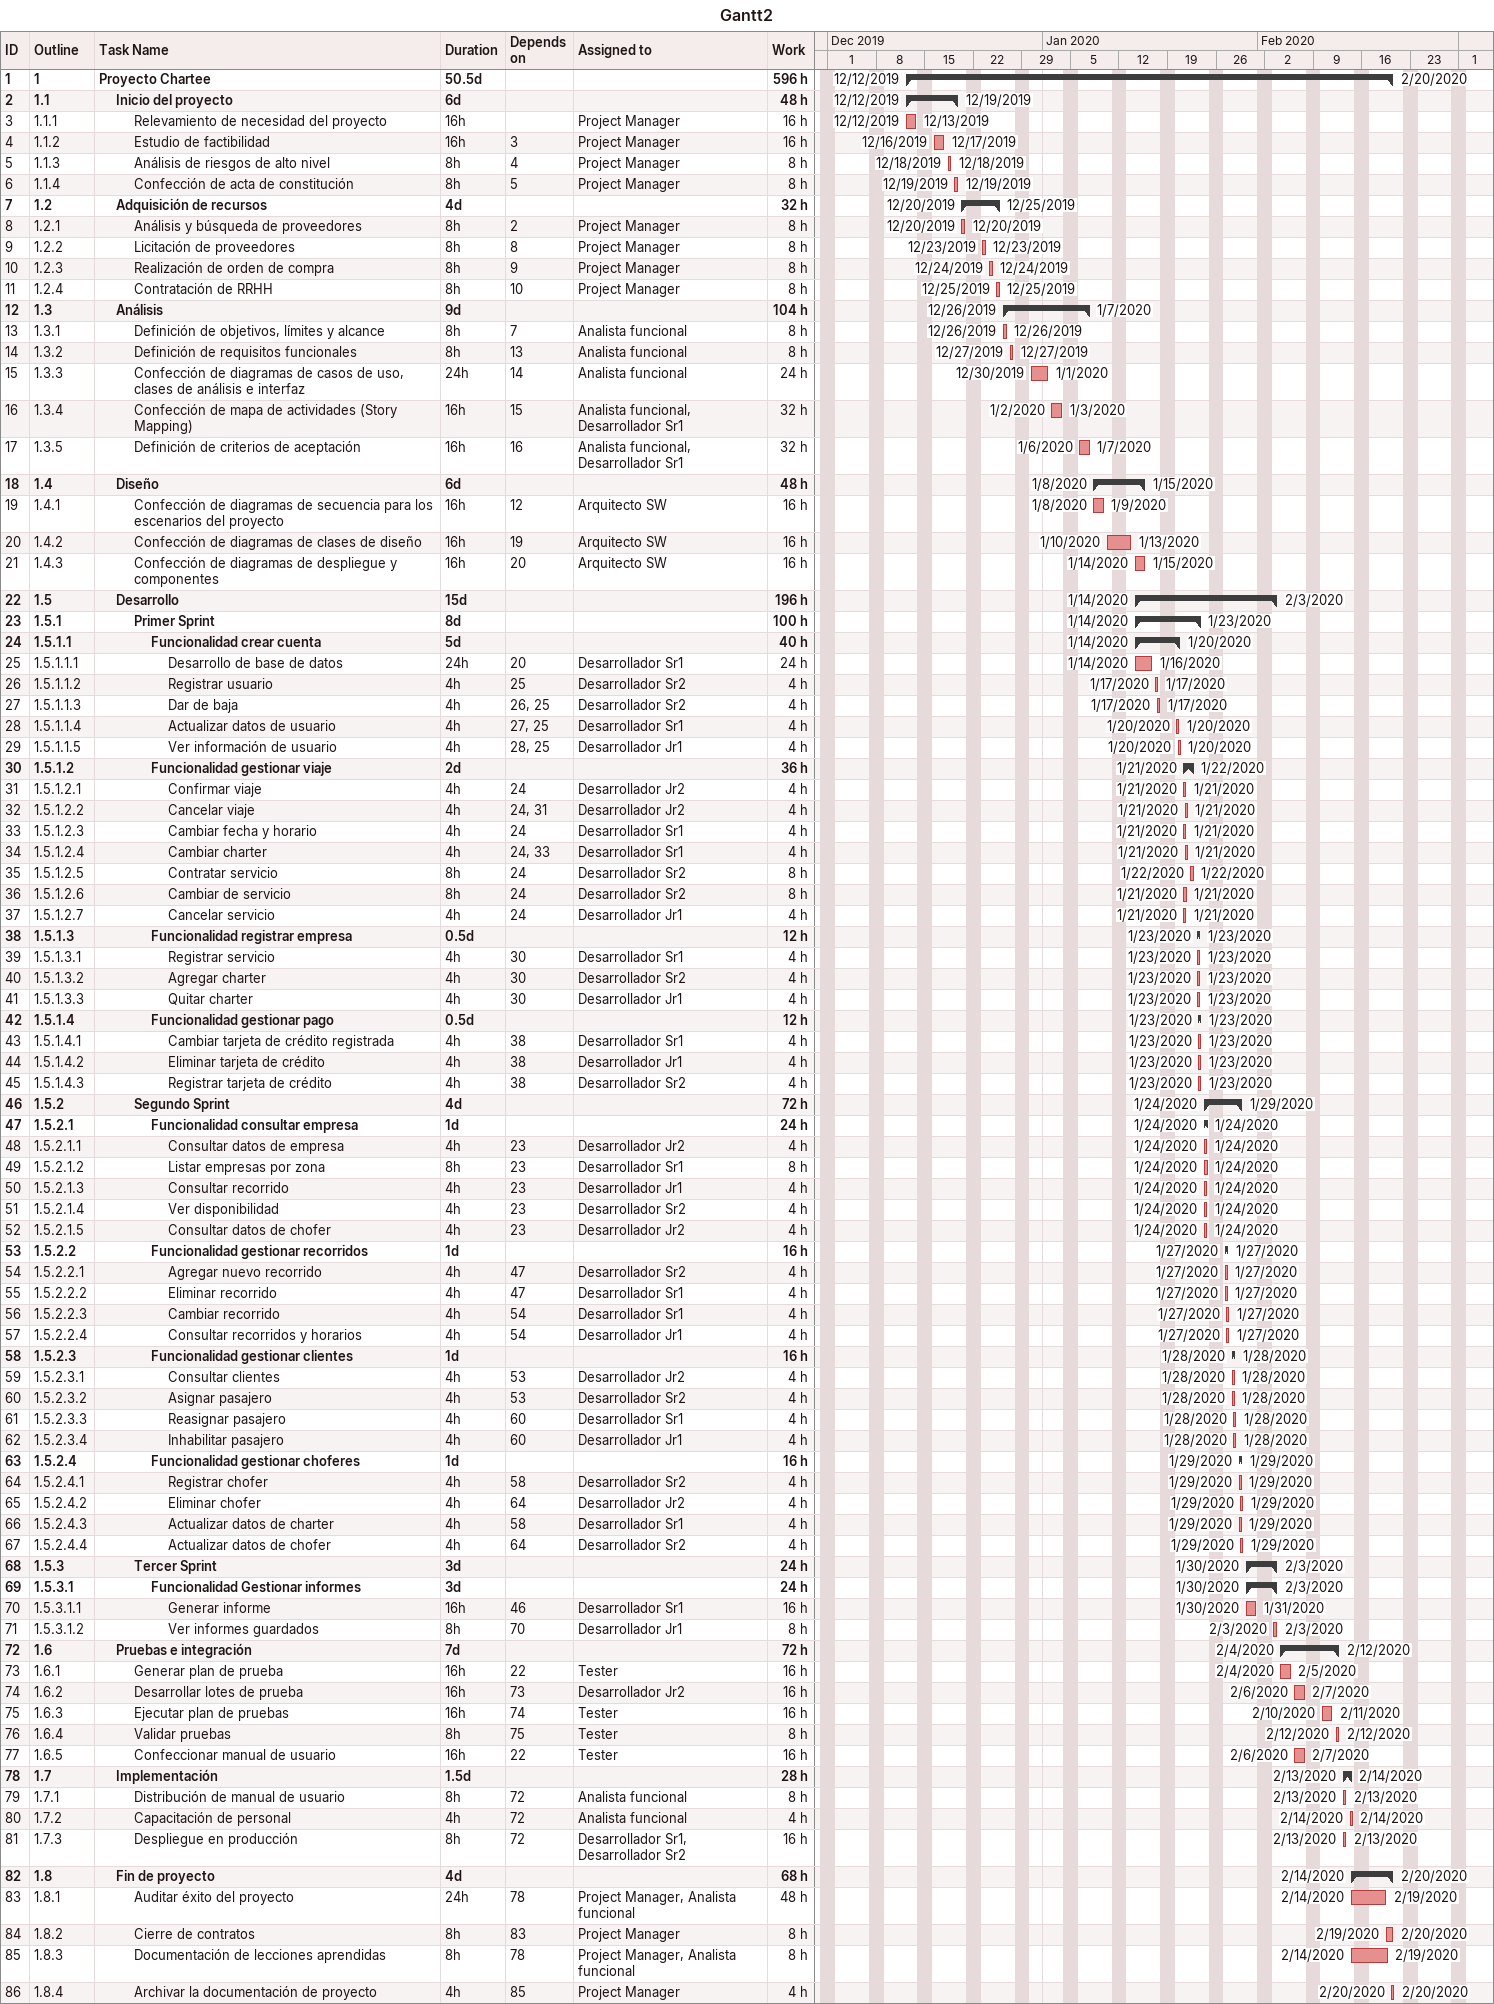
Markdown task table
Gantt2

| ID | WBS | Task | Duration | Start | Finish | Predecessors | Resources | Work (h) |
|---|---|---|---|---|---|---|---|---|
| 1 | 1 | **Proyecto Chartee** | 50.5d | 2019-12-12 | 2020-02-20 |  |  | 596 |
| 2 | 1.1 | **Inicio del proyecto** | 6d | 2019-12-12 | 2019-12-19 |  |  | 48 |
| 3 | 1.1.1 | Relevamiento de necesidad del proyecto | 16h | 2019-12-12 | 2019-12-13 |  | Project Manager | 16 |
| 4 | 1.1.2 | Estudio de factibilidad | 16h | 2019-12-16 | 2019-12-17 | 3 | Project Manager | 16 |
| 5 | 1.1.3 | Análisis de riesgos de alto nivel | 8h | 2019-12-18 | 2019-12-18 | 4 | Project Manager | 8 |
| 6 | 1.1.4 | Confección de acta de constitución | 8h | 2019-12-19 | 2019-12-19 | 5 | Project Manager | 8 |
| 7 | 1.2 | **Adquisición de recursos** | 4d | 2019-12-20 | 2019-12-25 |  |  | 32 |
| 8 | 1.2.1 | Análisis y búsqueda de proveedores | 8h | 2019-12-20 | 2019-12-20 | 2 | Project Manager | 8 |
| 9 | 1.2.2 | Licitación de proveedores | 8h | 2019-12-23 | 2019-12-23 | 8 | Project Manager | 8 |
| 10 | 1.2.3 | Realización de orden de compra | 8h | 2019-12-24 | 2019-12-24 | 9 | Project Manager | 8 |
| 11 | 1.2.4 | Contratación de RRHH | 8h | 2019-12-25 | 2019-12-25 | 10 | Project Manager | 8 |
| 12 | 1.3 | **Análisis** | 9d | 2019-12-26 | 2020-01-07 |  |  | 104 |
| 13 | 1.3.1 | Definición de objetivos, límites y alcance | 8h | 2019-12-26 | 2019-12-26 | 7 | Analista funcional | 8 |
| 14 | 1.3.2 | Definición de requisitos funcionales | 8h | 2019-12-27 | 2019-12-27 | 13 | Analista funcional | 8 |
| 15 | 1.3.3 | Confección de diagramas de casos de uso, clases de análisis e interfaz | 24h | 2019-12-30 | 2020-01-01 | 14 | Analista funcional | 24 |
| 16 | 1.3.4 | Confección de mapa de actividades (Story Mapping) | 16h | 2020-01-02 | 2020-01-03 | 15 | Analista funcional, Desarrollador Sr1 | 32 |
| 17 | 1.3.5 | Definición de criterios de aceptación | 16h | 2020-01-06 | 2020-01-07 | 16 | Analista funcional, Desarrollador Sr1 | 32 |
| 18 | 1.4 | **Diseño** | 6d | 2020-01-08 | 2020-01-15 |  |  | 48 |
| 19 | 1.4.1 | Confección de diagramas de secuencia para los escenarios del proyecto | 16h | 2020-01-08 | 2020-01-09 | 12 | Arquitecto SW | 16 |
| 20 | 1.4.2 | Confección de diagramas de clases de diseño | 16h | 2020-01-10 | 2020-01-13 | 19 | Arquitecto SW | 16 |
| 21 | 1.4.3 | Confección de diagramas de despliegue y componentes | 16h | 2020-01-14 | 2020-01-15 | 20 | Arquitecto SW | 16 |
| 22 | 1.5 | **Desarrollo** | 15d | 2020-01-14 | 2020-02-03 |  |  | 196 |
| 23 | 1.5.1 | **Primer Sprint** | 8d | 2020-01-14 | 2020-01-23 |  |  | 100 |
| 24 | 1.5.1.1 | **Funcionalidad crear cuenta** | 5d | 2020-01-14 | 2020-01-20 |  |  | 40 |
| 25 | 1.5.1.1.1 | Desarrollo de base de datos | 24h | 2020-01-14 | 2020-01-16 | 20 | Desarrollador Sr1 | 24 |
| 26 | 1.5.1.1.2 | Registrar usuario | 4h | 2020-01-17 | 2020-01-17 | 25 | Desarrollador Sr2 | 4 |
| 27 | 1.5.1.1.3 | Dar de baja | 4h | 2020-01-17 | 2020-01-17 | 26, 25 | Desarrollador Sr2 | 4 |
| 28 | 1.5.1.1.4 | Actualizar datos de usuario | 4h | 2020-01-20 | 2020-01-20 | 27, 25 | Desarrollador Sr1 | 4 |
| 29 | 1.5.1.1.5 | Ver información de usuario | 4h | 2020-01-20 | 2020-01-20 | 28, 25 | Desarrollador Jr1 | 4 |
| 30 | 1.5.1.2 | **Funcionalidad gestionar viaje** | 2d | 2020-01-21 | 2020-01-22 |  |  | 36 |
| 31 | 1.5.1.2.1 | Confirmar viaje | 4h | 2020-01-21 | 2020-01-21 | 24 | Desarrollador Jr2 | 4 |
| 32 | 1.5.1.2.2 | Cancelar viaje | 4h | 2020-01-21 | 2020-01-21 | 24, 31 | Desarrollador Jr2 | 4 |
| 33 | 1.5.1.2.3 | Cambiar fecha y horario | 4h | 2020-01-21 | 2020-01-21 | 24 | Desarrollador Sr1 | 4 |
| 34 | 1.5.1.2.4 | Cambiar charter | 4h | 2020-01-21 | 2020-01-21 | 24, 33 | Desarrollador Sr1 | 4 |
| 35 | 1.5.1.2.5 | Contratar servicio | 8h | 2020-01-22 | 2020-01-22 | 24 | Desarrollador Sr2 | 8 |
| 36 | 1.5.1.2.6 | Cambiar de servicio | 8h | 2020-01-21 | 2020-01-21 | 24 | Desarrollador Sr2 | 8 |
| 37 | 1.5.1.2.7 | Cancelar servicio | 4h | 2020-01-21 | 2020-01-21 | 24 | Desarrollador Jr1 | 4 |
| 38 | 1.5.1.3 | **Funcionalidad registrar empresa** | 0.5d | 2020-01-23 | 2020-01-23 |  |  | 12 |
| 39 | 1.5.1.3.1 | Registrar servicio | 4h | 2020-01-23 | 2020-01-23 | 30 | Desarrollador Sr1 | 4 |
| 40 | 1.5.1.3.2 | Agregar charter | 4h | 2020-01-23 | 2020-01-23 | 30 | Desarrollador Sr2 | 4 |
| 41 | 1.5.1.3.3 | Quitar charter | 4h | 2020-01-23 | 2020-01-23 | 30 | Desarrollador Jr1 | 4 |
| 42 | 1.5.1.4 | **Funcionalidad gestionar pago** | 0.5d | 2020-01-23 | 2020-01-23 |  |  | 12 |
| 43 | 1.5.1.4.1 | Cambiar tarjeta de crédito registrada | 4h | 2020-01-23 | 2020-01-23 | 38 | Desarrollador Sr1 | 4 |
| 44 | 1.5.1.4.2 | Eliminar tarjeta de crédito | 4h | 2020-01-23 | 2020-01-23 | 38 | Desarrollador Jr1 | 4 |
| 45 | 1.5.1.4.3 | Registrar tarjeta de crédito | 4h | 2020-01-23 | 2020-01-23 | 38 | Desarrollador Sr2 | 4 |
| 46 | 1.5.2 | **Segundo Sprint** | 4d | 2020-01-24 | 2020-01-29 |  |  | 72 |
| 47 | 1.5.2.1 | **Funcionalidad consultar empresa** | 1d | 2020-01-24 | 2020-01-24 |  |  | 24 |
| 48 | 1.5.2.1.1 | Consultar datos de empresa | 4h | 2020-01-24 | 2020-01-24 | 23 | Desarrollador Jr2 | 4 |
| 49 | 1.5.2.1.2 | Listar empresas por zona | 8h | 2020-01-24 | 2020-01-24 | 23 | Desarrollador Sr1 | 8 |
| 50 | 1.5.2.1.3 | Consultar recorrido | 4h | 2020-01-24 | 2020-01-24 | 23 | Desarrollador Jr1 | 4 |
| 51 | 1.5.2.1.4 | Ver disponibilidad | 4h | 2020-01-24 | 2020-01-24 | 23 | Desarrollador Sr2 | 4 |
| 52 | 1.5.2.1.5 | Consultar datos de chofer | 4h | 2020-01-24 | 2020-01-24 | 23 | Desarrollador Jr2 | 4 |
| 53 | 1.5.2.2 | **Funcionalidad gestionar recorridos** | 1d | 2020-01-27 | 2020-01-27 |  |  | 16 |
| 54 | 1.5.2.2.1 | Agregar nuevo recorrido | 4h | 2020-01-27 | 2020-01-27 | 47 | Desarrollador Sr2 | 4 |
| 55 | 1.5.2.2.2 | Eliminar recorrido | 4h | 2020-01-27 | 2020-01-27 | 47 | Desarrollador Sr1 | 4 |
| 56 | 1.5.2.2.3 | Cambiar recorrido | 4h | 2020-01-27 | 2020-01-27 | 54 | Desarrollador Sr1 | 4 |
| 57 | 1.5.2.2.4 | Consultar recorridos y horarios | 4h | 2020-01-27 | 2020-01-27 | 54 | Desarrollador Jr1 | 4 |
| 58 | 1.5.2.3 | **Funcionalidad gestionar clientes** | 1d | 2020-01-28 | 2020-01-28 |  |  | 16 |
| 59 | 1.5.2.3.1 | Consultar clientes | 4h | 2020-01-28 | 2020-01-28 | 53 | Desarrollador Jr2 | 4 |
| 60 | 1.5.2.3.2 | Asignar pasajero | 4h | 2020-01-28 | 2020-01-28 | 53 | Desarrollador Sr2 | 4 |
| 61 | 1.5.2.3.3 | Reasignar pasajero | 4h | 2020-01-28 | 2020-01-28 | 60 | Desarrollador Sr1 | 4 |
| 62 | 1.5.2.3.4 | Inhabilitar pasajero | 4h | 2020-01-28 | 2020-01-28 | 60 | Desarrollador Jr1 | 4 |
| 63 | 1.5.2.4 | **Funcionalidad gestionar choferes** | 1d | 2020-01-29 | 2020-01-29 |  |  | 16 |
| 64 | 1.5.2.4.1 | Registrar chofer | 4h | 2020-01-29 | 2020-01-29 | 58 | Desarrollador Sr2 | 4 |
| 65 | 1.5.2.4.2 | Eliminar chofer | 4h | 2020-01-29 | 2020-01-29 | 64 | Desarrollador Jr2 | 4 |
| 66 | 1.5.2.4.3 | Actualizar datos de charter | 4h | 2020-01-29 | 2020-01-29 | 58 | Desarrollador Sr1 | 4 |
| 67 | 1.5.2.4.4 | Actualizar datos de chofer | 4h | 2020-01-29 | 2020-01-29 | 64 | Desarrollador Sr2 | 4 |
| 68 | 1.5.3 | **Tercer Sprint** | 3d | 2020-01-30 | 2020-02-03 |  |  | 24 |
| 69 | 1.5.3.1 | **Funcionalidad Gestionar informes** | 3d | 2020-01-30 | 2020-02-03 |  |  | 24 |
| 70 | 1.5.3.1.1 | Generar informe | 16h | 2020-01-30 | 2020-01-31 | 46 | Desarrollador Sr1 | 16 |
| 71 | 1.5.3.1.2 | Ver informes guardados | 8h | 2020-02-03 | 2020-02-03 | 70 | Desarrollador Jr1 | 8 |
| 72 | 1.6 | **Pruebas e integración** | 7d | 2020-02-04 | 2020-02-12 |  |  | 72 |
| 73 | 1.6.1 | Generar plan de prueba | 16h | 2020-02-04 | 2020-02-05 | 22 | Tester | 16 |
| 74 | 1.6.2 | Desarrollar lotes de prueba | 16h | 2020-02-06 | 2020-02-07 | 73 | Desarrollador Jr2 | 16 |
| 75 | 1.6.3 | Ejecutar plan de pruebas | 16h | 2020-02-10 | 2020-02-11 | 74 | Tester | 16 |
| 76 | 1.6.4 | Validar pruebas | 8h | 2020-02-12 | 2020-02-12 | 75 | Tester | 8 |
| 77 | 1.6.5 | Confeccionar manual de usuario | 16h | 2020-02-06 | 2020-02-07 | 22 | Tester | 16 |
| 78 | 1.7 | **Implementación** | 1.5d | 2020-02-13 | 2020-02-14 |  |  | 28 |
| 79 | 1.7.1 | Distribución de manual de usuario | 8h | 2020-02-13 | 2020-02-13 | 72 | Analista funcional | 8 |
| 80 | 1.7.2 | Capacitación de personal | 4h | 2020-02-14 | 2020-02-14 | 72 | Analista funcional | 4 |
| 81 | 1.7.3 | Despliegue en producción | 8h | 2020-02-13 | 2020-02-13 | 72 | Desarrollador Sr1, Desarrollador Sr2 | 16 |
| 82 | 1.8 | **Fin de proyecto** | 4d | 2020-02-14 | 2020-02-20 |  |  | 68 |
| 83 | 1.8.1 | Auditar éxito del proyecto | 24h | 2020-02-14 | 2020-02-19 | 78 | Project Manager, Analista funcional | 48 |
| 84 | 1.8.2 | Cierre de contratos | 8h | 2020-02-19 | 2020-02-20 | 83 | Project Manager | 8 |
| 85 | 1.8.3 | Documentación de lecciones aprendidas | 8h | 2020-02-14 | 2020-02-19 | 78 | Project Manager, Analista funcional | 8 |
| 86 | 1.8.4 | Archivar la documentación de proyecto | 4h | 2020-02-20 | 2020-02-20 | 85 | Project Manager | 4 |
